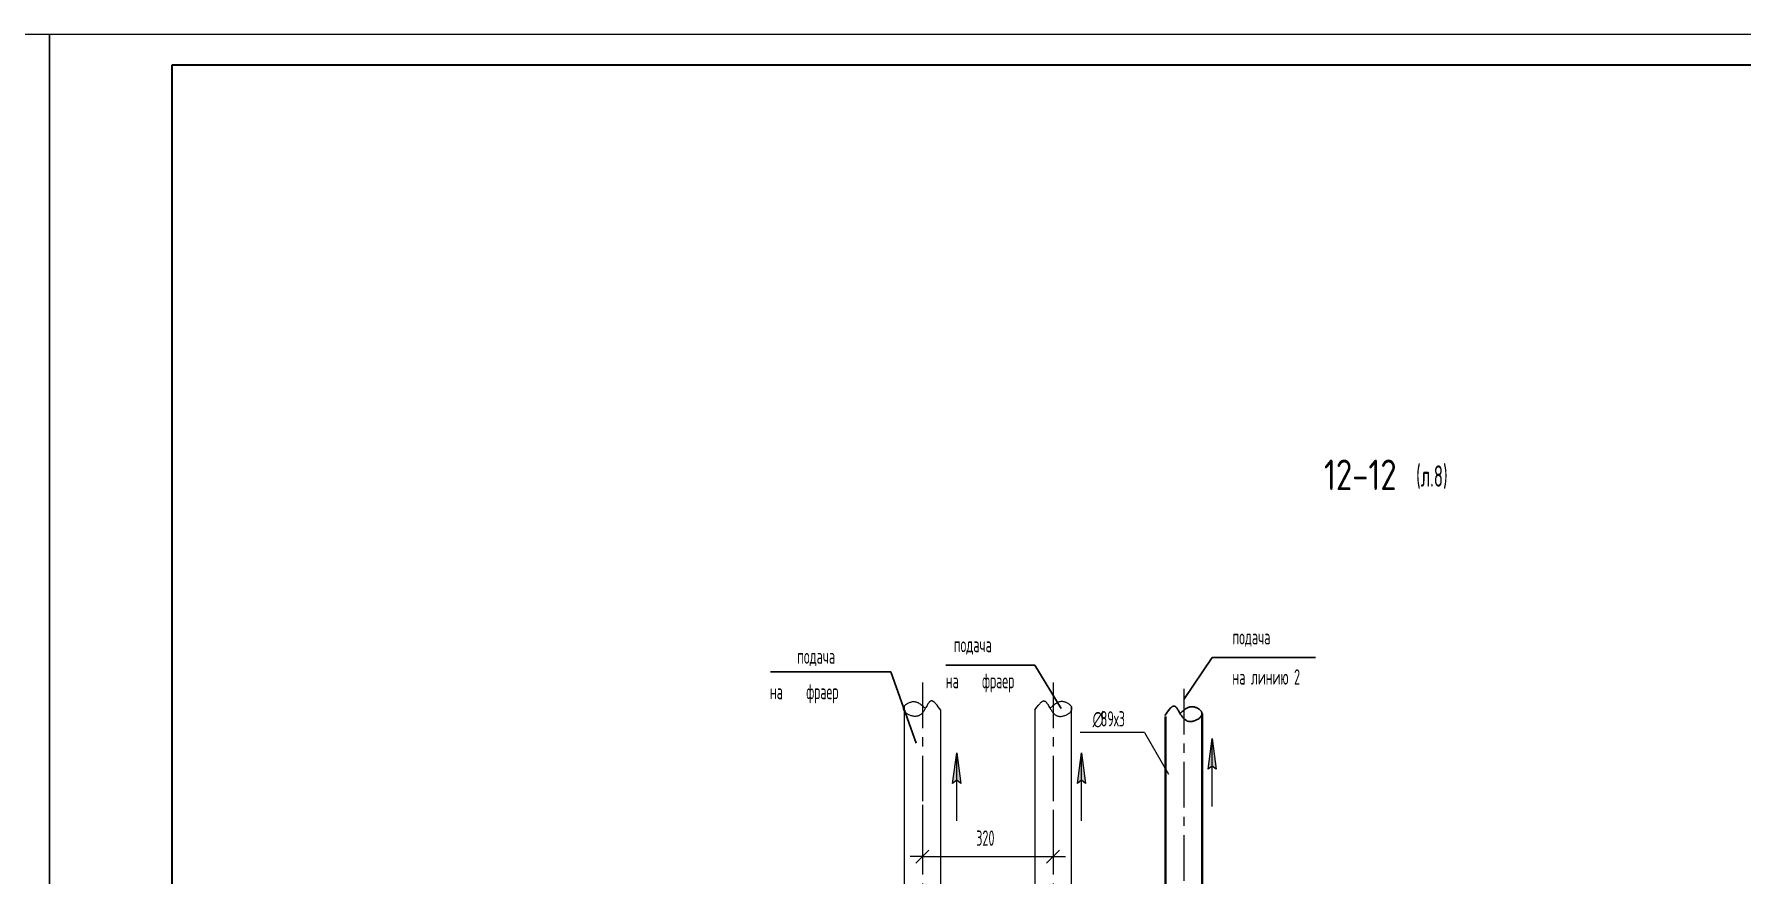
# Model space of a CAD drawing. Header units: millimetres. Extents: x -2281 to 17340, y -2563 to 4166.
# Drawn here: x 4796.5 to 5075.2, y 456.8 to 594 of the extents above; entities that cross this region are included whole.
import ezdxf

# ---------------------------------------------------------------- set-up
doc = ezdxf.new("R2010")
doc.units = ezdxf.units.MM
for name, pattern in [('K5LT32777', [0]), ('K5LT32802', [0]), ('K5LT32807', [0]), ('K5LT_AXLED', [11.939881, 7.439881, -1.5, 1.5, -1.5]), ('K5LT_BASIC', [0]), ('K5LT_THIN', [0])]:
    doc.linetypes.add(name, pattern=pattern)
doc.layers.add('Системный слой', color=7, linetype='Continuous')
doc.styles.add('KDIMTEXTSTYLE', font='GOST_AU.SHX', dxfattribs={"width": 0.96, "oblique": 15, "height": 5})
doc.styles.add('KTEXTSTYLE', font='GOST_AU.SHX', dxfattribs={"width": 0.96, "height": 5})
doc.dimstyles.new('KDIMSTYLE (0.07)', dxfattribs={"dimtxt": 5, "dimasz": 1, "dimexe": 2, "dimexo": 0, "dimgap": 1, "dimtad": 1, "dimlfac": 15, "dimtxsty": 'KDIMTEXTSTYLE', "dimsah": 1, "dimcen": 0, "dimdle": 1, "dimadec": 0, "dimazin": 0, "dimtfac": 0.667, "dimtmove": 0, "dimatfit": 3, "dimfxl": 1, "dimtvp": 1, "dimtolj": 1, "dimtzin": 0, "dimarcsym": 0})

# ---------------------------------------------------------------- blocks, each defined once
blk = doc.blocks.new('U715')
at = {"layer": 'Системный слой'}
blk.add_hatch(color=7, dxfattribs=at).paths.add_polyline_path([(4989.37, 474.03), (4988.72, 479.03), (4988.06, 474.03), (4988.72, 474.53)])
at = {"layer": 'Системный слой', "color": 7, "linetype": 'K5LT_THIN', "lineweight": 13}
for p, q in [((4988.06, 474.03), (4988.72, 479.03)), ((4988.72, 479.03), (4989.37, 474.03)), ((4988.72, 467.92), (4988.72, 479.03)), ((4988.72, 474.53), (4988.06, 474.03)), ((4989.37, 474.03), (4988.72, 474.53))]:
    blk.add_line(p, q, dxfattribs=at)
blk = doc.blocks.new('U720')
at = {"layer": 'Системный слой', "color": 7, "linetype": 'K5LT_THIN', "lineweight": 13}
for q in [(4967.22, 479.99), (4981.63, 473.19)]:
    blk.add_line((4977.7, 479.99), q, dxfattribs=at)
at = {"layer": 'Системный слой', "color": 7, "char_height": 2.5, "attachment_point": 1, "style": 'KTEXTSTYLE'}
for s, insert in [('\\H3.5;\\W0.965;\\Q15;\\Q0;\\W0.715;\\H2.50;∅', (4969.22, 483.49)), ('\\H3.5;\\W0.965;\\Q15;\\Q0;\\W0.715;\\H2.50;89х3', (4970.54, 483.49))]:
    blk.add_mtext(s, dxfattribs=dict(at, insert=insert))
blk = doc.blocks.new('U727')
at = {"layer": 'Системный слой'}
blk.add_hatch(color=7, dxfattribs=at).paths.add_polyline_path([(4968.08, 471.71), (4967.42, 476.71), (4966.76, 471.71), (4967.42, 472.21)])
at = {"layer": 'Системный слой', "color": 7, "linetype": 'K5LT_THIN', "lineweight": 13}
for p, q in [((4966.76, 471.71), (4967.42, 476.71)), ((4967.42, 476.71), (4968.08, 471.71)), ((4967.42, 465.59), (4967.42, 476.71)), ((4967.42, 472.21), (4966.76, 471.71)), ((4968.08, 471.71), (4967.42, 472.21))]:
    blk.add_line(p, q, dxfattribs=at)
blk = doc.blocks.new('U728')
at = {"layer": 'Системный слой'}
blk.add_hatch(color=7, dxfattribs=at).paths.add_polyline_path([(4947.71, 471.71), (4947.05, 476.71), (4946.39, 471.71), (4947.05, 472.21)])
at = {"layer": 'Системный слой', "color": 7, "linetype": 'K5LT_THIN', "lineweight": 13}
for p, q in [((4946.39, 471.71), (4947.05, 476.71)), ((4947.05, 476.71), (4947.71, 471.71)), ((4947.05, 465.59), (4947.05, 476.71)), ((4947.05, 472.21), (4946.39, 471.71)), ((4947.71, 471.71), (4947.05, 472.21))]:
    blk.add_line(p, q, dxfattribs=at)
blk = doc.blocks.new('D167')
at = {"layer": 'Системный слой', "color": 7, "linetype": 'K5LT_THIN', "lineweight": 13}
for p, q in [((4941.45, 468.22), (4941.45, 457.76)), ((4962.78, 467.4), (4962.78, 457.76)), ((4942.51, 460.82), (4940.39, 458.7)), ((4961.72, 458.7), (4963.84, 460.82)), ((4941.45, 459.76), (4939.45, 459.76)), ((4962.78, 459.76), (4964.78, 459.76))]:
    blk.add_line(p, q, dxfattribs=at)
blk.add_wipeout([(4950.23, 461.01), (4950.23, 464.57), (4953.85, 464.57), (4953.85, 461.01)]).dxf.layer = 'Системный слой'
blk.add_line((4941.45, 459.76), (4962.78, 459.76), dxfattribs=at)
at = {"layer": 'Системный слой', "color": 7, "insert": (4950.23, 464.02), "char_height": 2.5, "attachment_point": 1, "style": 'KTEXTSTYLE'}
blk.add_mtext('\\H3.5;\\W0.965;\\Q15;\\Q0;\\W0.715;\\H2.50;320', dxfattribs=at)
blk = doc.blocks.new('KDIMARROW_03')
at = {"layer": 'Системный слой', "color": 0, "linetype": 'K5LT_THIN', "lineweight": 13}
for p, q in [((-1.06, -1.06), (1.06, 1.06)), ((0, 0), (-1, 0)), ((0, 0), (2, 0))]:
    blk.add_line(p, q, dxfattribs=at)

msp = doc.modelspace()

# ---------------------------------------------------------------- linework, layer by layer
at = {"color": 7, "linetype": 'K5LT_THIN', "lineweight": 13}
for p, q in [((3958, 594), (4799, 594)), ((4799, 594), (4799, 0)), ((4799, 0), (4799, 594)), ((4799, 594), (5219, 594))]:
    msp.add_line(p, q, dxfattribs=at)
at = {"color": 5, "linetype": 'K5LT_BASIC', "lineweight": 35, "true_color": 0x0000ff}
for p, q in [((4819, 5), (4819, 589)), ((4819, 589), (5214, 589))]:
    msp.add_line(p, q, dxfattribs=at)
at = {"layer": 'Системный слой', "color": 7, "linetype": 'K5LT32777', "lineweight": 25}
for p, q in [((4959.79071, 491.00183), (4945.25784, 491.00183)), ((4964.11294, 483.92142), (4959.79071, 491.00183)), ((4984.11395, 485.41692), (4988.71528, 492.22534)), ((4988.71528, 492.22534), (4990.04861, 492.22534)), ((4990.04861, 492.22534), (5005.58195, 492.22534)), ((4934.96648, 489.89072), (4916.65015, 489.89072)), ((4936.29981, 489.89072), (4934.96648, 489.89072)), ((4940.44628, 478.25475), (4936.29981, 489.89072))]:
    msp.add_line(p, q, dxfattribs=at)
at = {"layer": 'Системный слой', "color": 30, "linetype": 'K5LT_AXLED', "lineweight": 13, "true_color": 0xff8000}
for p, q in [((4941.44729, 488.16179), (4941.44729, 316.35745)), ((4962.78062, 488.16179), (4962.78062, 316.35745)), ((4984.11395, 487.14091), (4984.11395, 383.02412))]:
    msp.add_line(p, q, dxfattribs=at)
at = {"layer": 'Системный слой', "color": 7, "linetype": 'K5LT_THIN', "lineweight": 13}
for p, q in [((4938.48106, 484.27937), (4938.48106, 320.80431)), ((4944.41439, 483.66258), (4944.41439, 320.85524)), ((4959.81352, 483.66258), (4959.81352, 320.85524)), ((4965.74685, 484.27937), (4965.74685, 320.80431))]:
    msp.add_line(p, q, dxfattribs=at)
at = {"layer": 'Системный слой', "color": 6, "linetype": 'K5LT32802', "lineweight": 40, "true_color": 0xff00ff}
for p, q in [((4981.14685, 482.6417), (4981.14685, 387.52191)), ((4987.07959, 483.13002), (4987.07959, 387.47097))]:
    msp.add_line(p, q, dxfattribs=at)
at = {"layer": 'Системный слой', "color": 7, "linetype": 'K5LT_THIN', "lineweight": 13}
for points in [[(4944.4372, 483.62982), (4944.17256, 483.99125), (4943.88447, 484.44282), (4943.48229, 484.86503), (4943.35392, 484.97868), (4943.25466, 485.05166), (4943.17227, 485.10035), (4943.10141, 485.13227), (4943.0389, 485.15175), (4942.98302, 485.1614), (4942.93367, 485.16311), (4942.88845, 485.15862), (4942.8437, 485.14827), (4942.7938, 485.12967), (4942.73834, 485.09991), (4942.67736, 485.0563), (4942.61102, 484.99651), (4942.53671, 484.9152), (4942.45012, 484.8033), (4942.34244, 484.64291), (4942.20193, 484.40817), (4942.01903, 484.08304), (4941.79746, 483.7033), (4941.55009, 483.34307), (4941.31077, 483.07382), (4941.10207, 482.89859), (4940.92936, 482.79049), (4940.7746, 482.72009), (4940.62897, 482.67478), (4940.47485, 482.64635), (4940.30217, 482.63398), (4940.10332, 482.64167), (4939.87971, 482.67444), (4939.63501, 482.73713), (4939.38099, 482.83147), (4939.13665, 482.95288), (4938.92151, 483.09027), (4938.74734, 483.23056), (4938.61525, 483.3641), (4938.51934, 483.48682), (4938.45206, 483.5986), (4938.40711, 483.70085), (4938.37995, 483.79525), (4938.36772, 483.88182), (4938.36767, 483.9613), (4938.37773, 484.0351), (4938.39723, 484.10846), (4938.42746, 484.18487), (4938.47109, 484.26663), (4938.53069, 484.35404), (4938.60991, 484.44777), (4938.71352, 484.54821), (4938.84694, 484.65457), (4939.01391, 484.76317), (4939.21179, 484.86596), (4939.42801, 484.95197), (4939.64255, 485.01238), (4939.84119, 485.04574), (4940.02185, 485.05488), (4940.19457, 485.04425), (4940.36844, 485.01384), (4940.55025, 484.96052), (4940.74523, 484.87924), (4940.96438, 484.75944), (4941.22569, 484.58066), (4941.54531, 484.31731), (4941.77467, 484.10397), (4941.90479, 483.98302)], [(4959.79071, 483.62982), (4960.05535, 483.99125), (4960.34344, 484.44282), (4960.74562, 484.86503), (4960.87399, 484.97868), (4960.97325, 485.05166), (4961.05564, 485.10035), (4961.1265, 485.13227), (4961.18901, 485.15175), (4961.24488, 485.1614), (4961.29424, 485.16311), (4961.33946, 485.15862), (4961.38421, 485.14827), (4961.43411, 485.12967), (4961.48957, 485.09991), (4961.55055, 485.0563), (4961.61689, 484.99651), (4961.6912, 484.9152), (4961.77779, 484.8033), (4961.88547, 484.64291), (4962.02598, 484.40817), (4962.20888, 484.08304), (4962.43045, 483.7033), (4962.67782, 483.34307), (4962.91714, 483.07382), (4963.12584, 482.89859), (4963.29855, 482.79049), (4963.45331, 482.72009), (4963.59894, 482.67478), (4963.75306, 482.64635), (4963.92574, 482.63398), (4964.12459, 482.64167), (4964.3482, 482.67444), (4964.5929, 482.73713), (4964.84691, 482.83147), (4965.09126, 482.95288), (4965.3064, 483.09027), (4965.48057, 483.23056), (4965.61266, 483.3641), (4965.70857, 483.48682), (4965.77585, 483.5986), (4965.8208, 483.70085), (4965.84796, 483.79525), (4965.86019, 483.88182), (4965.86024, 483.9613), (4965.85018, 484.0351), (4965.83068, 484.10846), (4965.80045, 484.18487), (4965.75682, 484.26663), (4965.69722, 484.35404), (4965.618, 484.44777), (4965.51439, 484.54821), (4965.38097, 484.65457), (4965.214, 484.76317), (4965.01612, 484.86596), (4964.7999, 484.95197), (4964.58535, 485.01238), (4964.38672, 485.04574), (4964.20606, 485.05488), (4964.03334, 485.04425), (4963.85947, 485.01384), (4963.67766, 484.96052), (4963.48268, 484.87924), (4963.26353, 484.75944), (4963.00222, 484.58066), (4962.6826, 484.31731), (4962.45324, 484.10397), (4962.32312, 483.98302)]]:
    msp.add_open_spline(points, degree=3, knots=[0, 0, 0, 0, 7.013457263, 8.245804667, 9.066796925, 9.679267379, 10.160660042, 10.553835213, 10.886276163, 11.177252042, 11.433859071, 11.652493659, 11.88274023, 12.147230792, 12.478767323, 12.859421784, 13.311565867, 13.866420095, 14.571896646, 15.512045261, 16.871763148, 18.829405295, 21.318926499, 23.714575764, 25.617083963, 26.907599459, 27.943164182, 28.779290066, 29.546270332, 30.312532647, 31.213211984, 32.235832021, 33.403957981, 34.724665023, 36.160582122, 37.61395137, 38.963486356, 40.12609509, 41.088061824, 41.880941138, 42.54478074, 43.113749768, 43.614776334, 44.06918147, 44.470155017, 44.847782814, 45.225690213, 45.648928134, 46.124122276, 46.665331442, 47.292802707, 48.03118282, 48.908076724, 49.944582012, 51.126857007, 52.37333853, 53.560064502, 54.589750086, 55.501846353, 56.370228578, 57.277961843, 58.243681475, 59.313490235, 60.559962883, 62.124883952, 64.23467243, 67, 67, 67, 67], dxfattribs=at)
at = {"layer": 'Системный слой', "color": 6, "linetype": 'K5LT32807', "lineweight": 25, "true_color": 0xff00ff}
msp.add_open_spline([(4981.01227, 482.79162), (4981.27691, 483.15305), (4981.565, 483.60463), (4981.96718, 484.02683), (4982.09556, 484.14049), (4982.19481, 484.21346), (4982.2772, 484.26215), (4982.34806, 484.29407), (4982.41057, 484.31355), (4982.46645, 484.32321), (4982.5158, 484.32491), (4982.56102, 484.32042), (4982.60577, 484.31008), (4982.65568, 484.29147), (4982.71113, 484.26172), (4982.77211, 484.2181), (4982.83845, 484.15831), (4982.91277, 484.077), (4982.99936, 483.9651), (4983.10703, 483.80471), (4983.24754, 483.56997), (4983.43044, 483.24485), (4983.65202, 482.8651), (4983.89938, 482.50487), (4984.1387, 482.23562), (4984.3474, 482.06039), (4984.52011, 481.95229), (4984.67487, 481.88189), (4984.82051, 481.83658), (4984.97462, 481.80815), (4985.14731, 481.79578), (4985.34615, 481.80347), (4985.56976, 481.83624), (4985.81446, 481.89893), (4986.06848, 481.99327), (4986.31282, 482.11468), (4986.52796, 482.25207), (4986.70213, 482.39237), (4986.83422, 482.52591), (4986.93013, 482.64862), (4986.99741, 482.7604), (4987.04236, 482.86265), (4987.06953, 482.95706), (4987.08175, 483.04362), (4987.0818, 483.1231), (4987.07174, 483.1969), (4987.05224, 483.27026), (4987.02201, 483.34667), (4986.97838, 483.42843), (4986.91878, 483.51584), (4986.83956, 483.60957), (4986.73595, 483.71001), (4986.60254, 483.81637), (4986.43557, 483.92498), (4986.23768, 484.02776), (4986.02147, 484.11378), (4985.80692, 484.17418), (4985.60828, 484.20754), (4985.42762, 484.21668), (4985.2549, 484.20605), (4985.08103, 484.17564), (4984.89922, 484.12232), (4984.70424, 484.04105), (4984.48509, 483.92124), (4984.22378, 483.74246), (4983.90416, 483.47911), (4983.6748, 483.26577), (4983.54468, 483.14482)], degree=3, knots=[0, 0, 0, 0, 7.013457263, 8.245804667, 9.066796925, 9.679267379, 10.160660042, 10.553835213, 10.886276163, 11.177252042, 11.433859071, 11.652493659, 11.88274023, 12.147230792, 12.478767323, 12.859421784, 13.311565867, 13.866420095, 14.571896646, 15.512045261, 16.871763148, 18.829405295, 21.318926499, 23.714575764, 25.617083963, 26.907599459, 27.943164182, 28.779290066, 29.546270332, 30.312532647, 31.213211984, 32.235832021, 33.403957981, 34.724665023, 36.160582122, 37.61395137, 38.963486356, 40.12609509, 41.088061824, 41.880941138, 42.54478074, 43.113749768, 43.614776334, 44.06918147, 44.470155017, 44.847782814, 45.225690213, 45.648928134, 46.124122276, 46.665331442, 47.292802707, 48.03118282, 48.908076724, 49.944582012, 51.126857007, 52.37333853, 53.560064502, 54.589750086, 55.501846353, 56.370228578, 57.277961843, 58.243681475, 59.313490235, 60.559962883, 62.124883952, 64.23467243, 67, 67, 67, 67], dxfattribs=at)

# ---------------------------------------------------------------- block references
at = {"layer": 'Системный слой'}
for name in ['U720', 'U728', 'U727', 'U715']:
    msp.add_blockref(name, (0, 0), dxfattribs=at)

# ---------------------------------------------------------------- texts
at = {"layer": 'Системный слой', "color": 7, "char_height": 2.5, "attachment_point": 1, "style": 'KTEXTSTYLE'}
for s, insert in [('\\H3.5;\\W0.965;\\Q15;\\Q0;\\H5.00;12-12', (5006.99138, 524.57009)), ('\\H3.5;\\W0.965;\\Q15;\\Q0;\\W0.715;(л.8)', (5022.01526, 523.62037)), ('\\H3.5;\\W0.965;\\Q15;\\Q0;\\W0.715;\\H2.50;подача', (4992.03592, 496.87927)), ('\\H3.5;\\W0.965;\\Q15;\\Q0;\\W0.715;\\H2.50;подача', (4946.57371, 495.61294)), ('\\H3.5;\\W0.965;\\Q15;\\Q0;\\W0.715;\\H2.50;подача', (4921.01012, 493.72621)), ('\\H3.5;\\W0.965;\\Q15;\\Q0;\\W0.715;\\H2.50;фраер', (4922.50681, 487.94627)), ('\\H3.5;\\W0.965;\\Q15;\\Q0;\\W0.715;\\H2.50;на', (4945.25784, 489.72405)), ('\\H3.5;\\W0.965;\\Q15;\\Q0;\\W0.715;\\H2.50;фраер', (4951.20084, 489.72405)), ('\\H3.5;\\W0.965;\\Q15;\\Q0;\\W0.715;\\H2.50;на линию 2', (4992.03592, 490.32371)), ('\\H3.5;\\W0.965;\\Q15;\\Q0;\\W0.715;\\H2.50;на', (4916.56381, 487.94627))]:
    msp.add_mtext(s, dxfattribs=dict(at, insert=insert))

# ---------------------------------------------------------------- next in the draw order: dimensions: what is measured, and where the dimension line sits
at = {"layer": 'Системный слой', "color": 7}
dim = msp.add_linear_dim(base=(4941.44729, 459.75595), p1=(4962.78062, 467.39973), p2=(4941.44729, 468.21887), dimstyle='KDIMSTYLE (0.07)', override={"dimexo": 0, "dimpost": '\\H2.5;\\W0.965;\\Q0;<>', "dimblk1": 'KDIMARROW_03', "dimblk2": 'KDIMARROW_03', "dimse1": 0, "dimse2": 0, "dimclrt": 7, "dimtolj": 1}, dxfattribs=at)
dim.commit()
dim.dimension.update_dxf_attribs({"geometry": 'D167', "text_midpoint": (4952.11395, 459.75595), "dimtype": 160})

doc.saveas('drawing.dxf')
